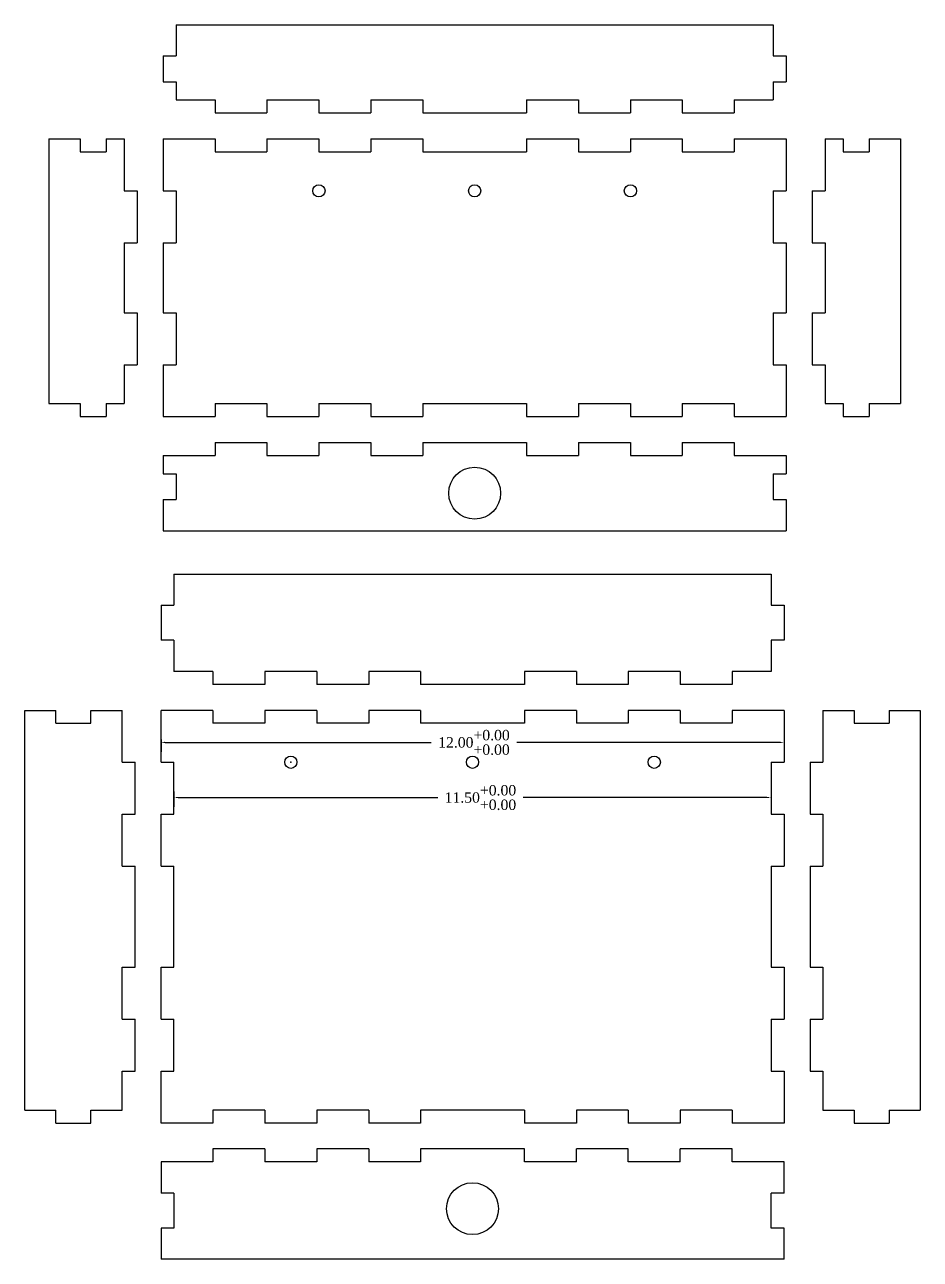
# Model space of a CAD drawing. Extents: x -30.7 to 44.5, y -26.8 to 26.4.
# Drawn here: x 27.28 to 44.53, y -8.71 to 15.07 of the extents above; entities that cross this region are included whole.
import ezdxf

# ---------------------------------------------------------------- set-up
doc = ezdxf.new("R2010")
doc.units = 0
doc.header["$MEASUREMENT"] = 0
doc.layers.get('DEFPOINTS').update_dxf_attribs({"linetype": 'CONTINUOUS'})
doc.layers.add('CAD', color=7, linetype='CONTINUOUS')
doc.styles.add('_BATANG2824', font='', dxfattribs={"height": 0.2})
doc.styles.add('_BATANG2825', font='', dxfattribs={"height": 0.2})
doc.styles.get('_BATANG2824').set_extended_font_data('@Batang')
doc.styles.get('_BATANG2825').set_extended_font_data('@Batang')
doc.dimstyles.new('ODADIMSTYLE', dxfattribs={"dimtxt": 0.18, "dimasz": 0.18, "dimexe": 0.18, "dimexo": 0.0625, "dimgap": 0.09, "dimtad": 0, "dimtih": 1, "dimtoh": 1, "dimdec": 4, "dimzin": 0, "dimcen": 0.09, "dimazin": 3, "dimtfac": 1, "dimtdec": 4, "dimtofl": 0, "dimtmove": 0, "dimatfit": 3, "dimtolj": 1, "dimtzin": 0})

# ---------------------------------------------------------------- blocks, each defined once
blk = doc.blocks.new('*D3')
at = {"layer": 'CAD', "color": 0}
for p, q in [((29.906, 1.3), (29.906, 1.066)), ((29.984, 1.246), (35.11, 1.246)), ((41.827, 1.246), (36.757, 1.246)), ((41.906, 1.3), (41.906, 1.066))]:
    blk.add_line(p, q, dxfattribs=at)
for points in [[(29.984, 1.259), (29.984, 1.233), (29.906, 1.246)], [(41.827, 1.233), (41.827, 1.259), (41.906, 1.246)]]:
    blk.add_solid(points, dxfattribs=at)
at = {"layer": 'DEFPOINTS', "color": 0}
for p in [(29.906, 1.363), (41.906, 1.363), (41.906, 1.246)]:
    blk.add_point(p, dxfattribs=at)
at = {"layer": 'CAD', "color": 0, "insert": (35.934, 1.246), "char_height": 0.2, "attachment_point": 5, "style": '_BATANG2824'}
blk.add_mtext('\\A1;12.00\\S+0.00^ +0.00;', dxfattribs=at)
blk = doc.blocks.new('*D4')
at = {"layer": 'CAD', "color": 0}
for p, q in [((30.156, 0.3), (30.156, 0.004)), ((41.656, 0.3), (41.656, 0.004)), ((30.234, 0.184), (35.235, 0.184)), ((41.577, 0.184), (36.882, 0.184))]:
    blk.add_line(p, q, dxfattribs=at)
for points in [[(30.234, 0.197), (30.234, 0.171), (30.156, 0.184)], [(41.577, 0.171), (41.577, 0.197), (41.656, 0.184)]]:
    blk.add_solid(points, dxfattribs=at)
at = {"layer": 'DEFPOINTS', "color": 0}
for p in [(30.156, 0.363), (41.656, 0.363), (41.656, 0.184)]:
    blk.add_point(p, dxfattribs=at)
at = {"layer": 'CAD', "color": 0, "insert": (36.058, 0.184), "char_height": 0.2, "attachment_point": 5, "style": '_BATANG2825'}
blk.add_mtext('\\A1;11.50\\S+0.00^ +0.00;', dxfattribs=at)

msp = doc.modelspace()

# ---------------------------------------------------------------- linework, layer by layer
at = {"layer": 'CAD', "color": 5, "linetype": 'CONTINUOUS'}
for p, q in [((30.197, 15.072), (41.697, 15.072)), ((30.197, 15.072), (30.197, 14.472)), ((41.697, 15.072), (41.697, 14.472)), ((29.947, 14.472), (29.947, 13.972)), ((29.947, 14.472), (30.197, 14.472)), ((41.697, 14.472), (41.947, 14.472)), ((41.947, 14.472), (41.947, 13.972)), ((29.947, 13.972), (30.197, 13.972)), ((30.197, 13.972), (30.197, 13.622)), ((41.697, 13.972), (41.697, 13.622)), ((41.697, 13.972), (41.947, 13.972)), ((30.197, 13.622), (30.947, 13.622)), ((30.947, 13.622), (30.947, 13.372)), ((31.947, 13.622), (32.947, 13.622)), ((31.947, 13.622), (31.947, 13.372)), ((32.947, 13.622), (32.947, 13.372)), ((33.947, 13.622), (34.947, 13.622)), ((33.947, 13.622), (33.947, 13.372)), ((34.947, 13.622), (34.947, 13.372)), ((36.947, 13.622), (37.947, 13.622)), ((36.947, 13.622), (36.947, 13.372)), ((37.947, 13.622), (37.947, 13.372)), ((38.947, 13.622), (39.947, 13.622)), ((38.947, 13.622), (38.947, 13.372)), ((39.947, 13.622), (39.947, 13.372)), ((40.947, 13.622), (41.697, 13.622)), ((40.947, 13.622), (40.947, 13.372)), ((30.947, 13.372), (31.947, 13.372)), ((32.947, 13.372), (33.947, 13.372)), ((34.947, 13.372), (36.947, 13.372)), ((37.947, 13.372), (38.947, 13.372)), ((39.947, 13.372), (40.947, 13.372)), ((27.747, 12.872), (27.747, 7.772)), ((27.747, 12.872), (28.347, 12.872)), ((28.347, 12.872), (28.347, 12.622)), ((28.847, 12.872), (28.847, 12.622)), ((28.847, 12.872), (29.197, 12.872)), ((29.197, 12.872), (29.197, 11.872)), ((29.947, 12.872), (30.947, 12.872)), ((29.947, 12.872), (29.947, 11.872)), ((30.947, 12.872), (30.947, 12.622)), ((31.947, 12.872), (31.947, 12.622)), ((31.947, 12.872), (32.947, 12.872)), ((32.947, 12.872), (32.947, 12.622)), ((33.947, 12.872), (33.947, 12.622)), ((33.947, 12.872), (34.947, 12.872)), ((34.947, 12.872), (34.947, 12.622)), ((36.947, 12.872), (36.947, 12.622)), ((36.947, 12.872), (37.947, 12.872)), ((37.947, 12.872), (37.947, 12.622)), ((38.947, 12.872), (38.947, 12.622)), ((38.947, 12.872), (39.947, 12.872)), ((39.947, 12.872), (39.947, 12.622)), ((40.947, 12.872), (40.947, 12.622)), ((40.947, 12.872), (41.947, 12.872)), ((41.947, 12.872), (41.947, 11.872)), ((42.697, 12.872), (43.047, 12.872)), ((42.697, 12.872), (42.697, 11.872)), ((43.047, 12.872), (43.047, 12.622)), ((43.547, 12.872), (43.547, 12.622)), ((43.547, 12.872), (44.147, 12.872)), ((44.147, 12.872), (44.147, 7.772)), ((28.347, 12.622), (28.847, 12.622)), ((30.947, 12.622), (31.947, 12.622)), ((32.947, 12.622), (33.947, 12.622)), ((34.947, 12.622), (36.947, 12.622)), ((37.947, 12.622), (38.947, 12.622)), ((39.947, 12.622), (40.947, 12.622)), ((43.047, 12.622), (43.547, 12.622)), ((29.197, 11.872), (29.447, 11.872)), ((29.447, 11.872), (29.447, 10.872)), ((29.947, 11.872), (30.197, 11.872)), ((30.197, 11.872), (30.197, 10.872)), ((41.697, 11.872), (41.697, 10.872)), ((41.697, 11.872), (41.947, 11.872)), ((42.447, 11.872), (42.447, 10.872)), ((42.447, 11.872), (42.697, 11.872)), ((29.197, 10.872), (29.197, 9.522)), ((29.197, 10.872), (29.447, 10.872)), ((29.947, 10.872), (30.197, 10.872)), ((29.947, 10.872), (29.947, 9.522)), ((41.697, 10.872), (41.947, 10.872)), ((41.947, 10.872), (41.947, 9.522)), ((42.447, 10.872), (42.697, 10.872)), ((42.697, 10.872), (42.697, 9.522)), ((29.197, 9.522), (29.447, 9.522)), ((29.447, 9.522), (29.447, 8.522)), ((29.947, 9.522), (30.197, 9.522)), ((30.197, 9.522), (30.197, 8.522)), ((41.697, 9.522), (41.697, 8.522)), ((41.697, 9.522), (41.947, 9.522)), ((42.447, 9.522), (42.697, 9.522)), ((42.447, 9.522), (42.447, 8.522)), ((29.197, 8.522), (29.197, 7.772)), ((29.197, 8.522), (29.447, 8.522)), ((29.947, 8.522), (30.197, 8.522)), ((29.947, 8.522), (29.947, 7.522)), ((41.697, 8.522), (41.947, 8.522)), ((41.947, 8.522), (41.947, 7.522)), ((42.447, 8.522), (42.697, 8.522)), ((42.697, 8.522), (42.697, 7.772)), ((27.747, 7.772), (28.347, 7.772)), ((28.347, 7.772), (28.347, 7.522)), ((28.847, 7.772), (29.197, 7.772)), ((28.847, 7.772), (28.847, 7.522)), ((30.947, 7.772), (31.947, 7.772)), ((30.947, 7.772), (30.947, 7.522)), ((31.947, 7.772), (31.947, 7.522)), ((32.947, 7.772), (33.947, 7.772)), ((32.947, 7.772), (32.947, 7.522)), ((33.947, 7.772), (33.947, 7.522)), ((34.947, 7.772), (36.947, 7.772)), ((34.947, 7.772), (34.947, 7.522)), ((36.947, 7.772), (36.947, 7.522)), ((37.947, 7.772), (38.947, 7.772)), ((37.947, 7.772), (37.947, 7.522)), ((38.947, 7.772), (38.947, 7.522)), ((39.947, 7.772), (40.947, 7.772)), ((39.947, 7.772), (39.947, 7.522)), ((40.947, 7.772), (40.947, 7.522)), ((42.697, 7.772), (43.047, 7.772)), ((43.047, 7.772), (43.047, 7.522)), ((43.547, 7.772), (44.147, 7.772)), ((43.547, 7.772), (43.547, 7.522)), ((28.347, 7.522), (28.847, 7.522)), ((29.947, 7.522), (30.947, 7.522)), ((31.947, 7.522), (32.947, 7.522)), ((33.947, 7.522), (34.947, 7.522)), ((36.947, 7.522), (37.947, 7.522)), ((38.947, 7.522), (39.947, 7.522)), ((40.947, 7.522), (41.947, 7.522)), ((43.047, 7.522), (43.547, 7.522)), ((30.947, 7.022), (31.947, 7.022)), ((30.947, 7.022), (30.947, 6.772)), ((31.947, 7.022), (31.947, 6.772)), ((32.947, 7.022), (32.947, 6.772)), ((32.947, 7.022), (33.947, 7.022)), ((33.947, 7.022), (33.947, 6.772)), ((34.947, 7.022), (34.947, 6.772)), ((34.947, 7.022), (36.947, 7.022)), ((36.947, 7.022), (36.947, 6.772)), ((37.947, 7.022), (37.947, 6.772)), ((37.947, 7.022), (38.947, 7.022)), ((38.947, 7.022), (38.947, 6.772)), ((39.947, 7.022), (39.947, 6.772)), ((39.947, 7.022), (40.947, 7.022)), ((40.947, 7.022), (40.947, 6.772)), ((29.947, 6.772), (29.947, 6.422)), ((29.947, 6.772), (30.947, 6.772)), ((31.947, 6.772), (32.947, 6.772)), ((33.947, 6.772), (34.947, 6.772)), ((36.947, 6.772), (37.947, 6.772)), ((38.947, 6.772), (39.947, 6.772)), ((40.947, 6.772), (41.947, 6.772)), ((41.947, 6.772), (41.947, 6.422)), ((29.947, 6.422), (30.197, 6.422)), ((30.197, 6.422), (30.197, 5.922)), ((41.697, 6.422), (41.697, 5.922)), ((41.697, 6.422), (41.947, 6.422)), ((29.947, 5.922), (30.197, 5.922)), ((29.947, 5.922), (29.947, 5.322)), ((41.697, 5.922), (41.947, 5.922)), ((41.947, 5.922), (41.947, 5.322)), ((29.947, 5.322), (41.947, 5.322)), ((30.156, 4.488), (41.656, 4.488)), ((30.156, 4.488), (30.156, 3.888)), ((41.656, 4.488), (41.656, 3.888)), ((29.906, 3.888), (29.906, 3.213)), ((29.906, 3.888), (30.156, 3.888)), ((41.656, 3.888), (41.906, 3.888)), ((41.906, 3.888), (41.906, 3.213)), ((30.156, 3.213), (29.906, 3.213)), ((30.156, 3.213), (30.156, 2.613)), ((41.906, 3.213), (41.656, 3.213)), ((41.656, 3.213), (41.656, 2.613)), ((30.906, 2.613), (30.156, 2.613)), ((30.906, 2.613), (30.906, 2.363)), ((32.906, 2.613), (31.906, 2.613)), ((31.906, 2.613), (31.906, 2.363)), ((32.906, 2.613), (32.906, 2.363)), ((34.906, 2.613), (33.906, 2.613)), ((33.906, 2.613), (33.906, 2.363)), ((34.906, 2.613), (34.906, 2.363)), ((36.906, 2.613), (36.906, 2.363)), ((37.906, 2.613), (36.906, 2.613)), ((37.906, 2.613), (37.906, 2.363)), ((38.906, 2.613), (38.906, 2.363)), ((39.906, 2.613), (38.906, 2.613)), ((39.906, 2.613), (39.906, 2.363)), ((41.656, 2.613), (40.906, 2.613)), ((40.906, 2.613), (40.906, 2.363)), ((31.906, 2.363), (30.906, 2.363)), ((33.906, 2.363), (32.906, 2.363)), ((36.906, 2.363), (34.906, 2.363)), ((38.906, 2.363), (37.906, 2.363)), ((40.906, 2.363), (39.906, 2.363)), ((27.281, -5.837), (27.281, 1.863)), ((27.281, 1.863), (27.881, 1.863)), ((27.881, 1.613), (27.881, 1.863)), ((28.556, 1.863), (29.156, 1.863)), ((28.556, 1.613), (28.556, 1.863)), ((29.156, 0.863), (29.156, 1.863)), ((29.906, 0.863), (29.906, 1.863)), ((30.906, 1.863), (29.906, 1.863)), ((30.906, 1.863), (30.906, 1.613)), ((31.906, 1.863), (31.906, 1.613)), ((32.906, 1.863), (31.906, 1.863)), ((32.906, 1.863), (32.906, 1.613)), ((33.906, 1.863), (33.906, 1.613)), ((34.906, 1.863), (33.906, 1.863)), ((34.906, 1.863), (34.906, 1.613)), ((36.906, 1.863), (36.906, 1.613)), ((37.906, 1.863), (36.906, 1.863)), ((37.906, 1.863), (37.906, 1.613)), ((38.906, 1.863), (38.906, 1.613)), ((39.906, 1.863), (38.906, 1.863)), ((39.906, 1.863), (39.906, 1.613)), ((41.906, 1.863), (40.906, 1.863)), ((40.906, 1.863), (40.906, 1.613)), ((41.906, 1.863), (41.906, 0.863)), ((42.656, 1.863), (43.256, 1.863)), ((42.656, 1.863), (42.656, 0.863)), ((43.256, 1.863), (43.256, 1.613)), ((43.931, 1.863), (43.931, 1.613)), ((43.931, 1.863), (44.531, 1.863)), ((44.531, 1.863), (44.531, -5.837)), ((27.881, 1.613), (28.556, 1.613)), ((31.906, 1.613), (30.906, 1.613)), ((33.906, 1.613), (32.906, 1.613)), ((36.906, 1.613), (34.906, 1.613)), ((38.906, 1.613), (37.906, 1.613)), ((40.906, 1.613), (39.906, 1.613)), ((43.256, 1.613), (43.931, 1.613)), ((29.156, 0.863), (29.406, 0.863)), ((29.406, -0.137), (29.406, 0.863)), ((29.906, 0.863), (30.156, 0.863)), ((30.156, -0.137), (30.156, 0.863)), ((41.656, 0.863), (41.656, -0.137)), ((41.656, 0.863), (41.906, 0.863)), ((42.406, 0.863), (42.656, 0.863)), ((42.406, 0.863), (42.406, -0.137)), ((29.156, -1.137), (29.156, -0.137)), ((29.156, -0.137), (29.406, -0.137)), ((29.906, -0.137), (30.156, -0.137)), ((29.906, -1.137), (29.906, -0.137)), ((41.656, -0.137), (41.906, -0.137)), ((41.906, -0.137), (41.906, -1.137)), ((42.406, -0.137), (42.656, -0.137)), ((42.656, -0.137), (42.656, -1.137)), ((29.156, -1.137), (29.406, -1.137)), ((29.406, -3.087), (29.406, -1.137)), ((29.906, -1.137), (30.156, -1.137)), ((30.156, -3.087), (30.156, -1.137)), ((41.656, -1.137), (41.906, -1.137)), ((41.656, -1.137), (41.656, -3.087)), ((42.406, -1.137), (42.656, -1.137)), ((42.406, -1.137), (42.406, -3.087)), ((29.156, -4.087), (29.156, -3.087)), ((29.156, -3.087), (29.406, -3.087)), ((29.906, -3.087), (30.156, -3.087)), ((29.906, -4.087), (29.906, -3.087)), ((41.656, -3.087), (41.906, -3.087)), ((41.906, -3.087), (41.906, -4.087)), ((42.406, -3.087), (42.656, -3.087)), ((42.656, -3.087), (42.656, -4.087)), ((29.156, -4.087), (29.406, -4.087)), ((29.406, -5.087), (29.406, -4.087)), ((29.906, -4.087), (30.156, -4.087)), ((30.156, -5.087), (30.156, -4.087)), ((41.656, -4.087), (41.906, -4.087)), ((41.656, -4.087), (41.656, -5.087)), ((42.406, -4.087), (42.656, -4.087)), ((42.406, -4.087), (42.406, -5.087)), ((29.156, -5.837), (29.156, -5.087)), ((29.156, -5.087), (29.406, -5.087)), ((29.906, -6.087), (29.906, -5.087)), ((29.906, -5.087), (30.156, -5.087)), ((41.656, -5.087), (41.906, -5.087)), ((41.906, -5.087), (41.906, -6.087)), ((42.406, -5.087), (42.656, -5.087)), ((42.656, -5.087), (42.656, -5.837)), ((27.281, -5.837), (27.881, -5.837)), ((27.881, -6.087), (27.881, -5.837)), ((28.556, -6.087), (28.556, -5.837)), ((28.556, -5.837), (29.156, -5.837)), ((30.906, -5.837), (30.906, -6.087)), ((31.906, -5.837), (30.906, -5.837)), ((31.906, -5.837), (31.906, -6.087)), ((32.906, -5.837), (32.906, -6.087)), ((33.906, -5.837), (32.906, -5.837)), ((33.906, -5.837), (33.906, -6.087)), ((34.906, -5.837), (34.906, -6.087)), ((36.906, -5.837), (34.906, -5.837)), ((36.906, -5.837), (36.906, -6.087)), ((37.906, -5.837), (37.906, -6.087)), ((38.906, -5.837), (37.906, -5.837)), ((38.906, -5.837), (38.906, -6.087)), ((40.906, -5.837), (39.906, -5.837)), ((39.906, -5.837), (39.906, -6.087)), ((40.906, -5.837), (40.906, -6.087)), ((42.656, -5.837), (43.256, -5.837)), ((43.256, -5.837), (43.256, -6.087)), ((43.931, -5.837), (44.531, -5.837)), ((43.931, -5.837), (43.931, -6.087)), ((27.881, -6.087), (28.556, -6.087)), ((30.906, -6.087), (29.906, -6.087)), ((32.906, -6.087), (31.906, -6.087)), ((34.906, -6.087), (33.906, -6.087)), ((37.906, -6.087), (36.906, -6.087)), ((39.906, -6.087), (38.906, -6.087)), ((41.906, -6.087), (40.906, -6.087)), ((43.256, -6.087), (43.931, -6.087)), ((30.906, -6.587), (30.906, -6.837)), ((31.906, -6.587), (30.906, -6.587)), ((31.906, -6.587), (31.906, -6.837)), ((32.906, -6.587), (32.906, -6.837)), ((33.906, -6.587), (32.906, -6.587)), ((33.906, -6.587), (33.906, -6.837)), ((34.906, -6.587), (34.906, -6.837)), ((36.906, -6.587), (34.906, -6.587)), ((36.906, -6.837), (36.906, -6.587)), ((38.906, -6.587), (37.906, -6.587)), ((37.906, -6.837), (37.906, -6.587)), ((38.906, -6.837), (38.906, -6.587)), ((40.906, -6.587), (39.906, -6.587)), ((39.906, -6.837), (39.906, -6.587)), ((40.906, -6.837), (40.906, -6.587)), ((29.906, -6.837), (29.906, -7.437)), ((30.906, -6.837), (29.906, -6.837)), ((32.906, -6.837), (31.906, -6.837)), ((34.906, -6.837), (33.906, -6.837)), ((37.906, -6.837), (36.906, -6.837)), ((39.906, -6.837), (38.906, -6.837)), ((41.906, -6.837), (40.906, -6.837)), ((41.906, -7.437), (41.906, -6.837)), ((30.156, -7.437), (29.906, -7.437)), ((30.156, -7.437), (30.156, -8.112)), ((41.656, -8.112), (41.656, -7.437)), ((41.906, -7.437), (41.656, -7.437)), ((29.906, -8.112), (29.906, -8.712)), ((30.156, -8.112), (29.906, -8.112)), ((41.906, -8.112), (41.656, -8.112)), ((41.906, -8.712), (41.906, -8.112)), ((41.906, -8.712), (29.906, -8.712))]:
    msp.add_line(p, q, dxfattribs=at)
for centre, radius in [((32.947, 11.872), 0.118), ((35.947, 11.872), 0.118), ((38.947, 11.872), 0.118), ((35.947, 6.047), 0.5), ((32.406, 0.863), 0.118), ((35.906, 0.863), 0.118), ((39.406, 0.863), 0.118), ((35.906, -7.737), 0.5)]:
    msp.add_circle(centre, radius, dxfattribs=at)
at = {"layer": 'CAD', "color": 5}
msp.add_point((32.406, 0.863), dxfattribs=at)

# ---------------------------------------------------------------- dimensions: what is measured, and where the dimension line sits
for base, p1, p2, override, picture, middle in [((41.906, 1.246), (29.906, 1.363), (41.906, 1.363), {"dimtxt": 0.19685, "dimasz": 0.07874, "dimdec": 2, "dimtxsty": '_BATANG2824', "dimadec": 2, "dimtol": 1, "dimtp": 0.000393701, "dimtm": -0.000393701, "dimtdec": 2}, '*D3', (35.934, 1.246)), ((41.656, 0.184), (30.156, 0.363), (41.656, 0.363), {"dimtxt": 0.19685, "dimasz": 0.07874, "dimdec": 2, "dimtxsty": '_BATANG2825', "dimadec": 2, "dimtol": 1, "dimtp": 0.000393701, "dimtm": -0.000393701, "dimtdec": 2}, '*D4', (36.058, 0.184))]:
    dim = msp.add_linear_dim(base=base, p1=p1, p2=p2, dimstyle='ODADIMSTYLE', override=override, dxfattribs=at)
    dim.commit()
    dim.dimension.update_dxf_attribs({"geometry": picture, "text_midpoint": middle, "dimtype": 160})

doc.saveas('drawing.dxf')
